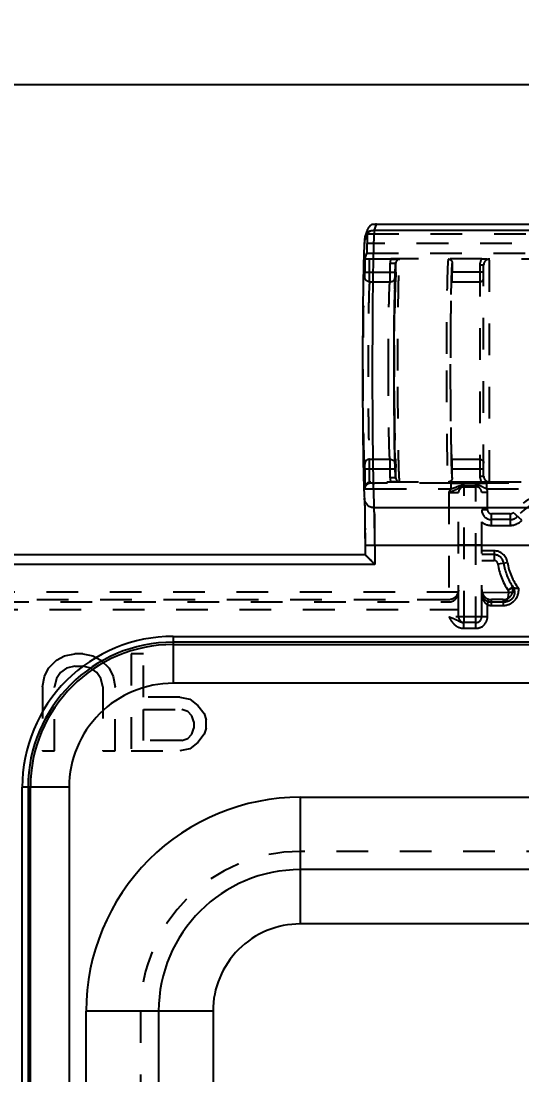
# Model space of a CAD drawing. Header units: millimetres. Extents: x 564 to 2602, y -1989 to 1042.
# Drawn here: x 785.9 to 811.7, y 102.4 to 156.8 of the extents above; entities that cross this region are included whole.
import ezdxf

# ---------------------------------------------------------------- set-up
doc = ezdxf.new("R2010")
doc.units = ezdxf.units.MM
doc.header["$LTSCALE"] = 16.335
doc.header["$PDMODE"] = 3
doc.header["$PDSIZE"] = 0.3125
doc.linetypes.add('HIDDEN', pattern=[0.2, 0.1, -0.1])
doc.layers.get('0').update_dxf_attribs({"linetype": 'CONTINUOUS'})
doc.layers.get('Defpoints').update_dxf_attribs({"linetype": 'CONTINUOUS'})
doc.layers.add('DEFAULT_2', color=8, linetype='HIDDEN')
doc.styles.get("Standard").update_dxf_attribs({"font": 'txt', "width": 0.8})
doc.dimstyles.get("Standard").update_dxf_attribs({"dimtxt": 0.15625, "dimasz": 0.1875, "dimexe": 0.125, "dimexo": 0.0625, "dimtad": 0, "dimtih": 1, "dimtoh": 1, "dimdsep": 46, "dimtxsty": 'Standard', "dimcen": 0.09, "dimadec": 0, "dimazin": 0, "dimtp": 0.01, "dimtm": 0.01, "dimtfac": 1, "dimtofl": 0, "dimtmove": 0, "dimatfit": 3, "dimfxl": 0, "dimtolj": 1, "dimarcsym": 0})

# ---------------------------------------------------------------- blocks, each defined once
blk = doc.blocks.new('*D2')
at = {"color": 6, "lineweight": -2}
for p, q in [((673.079, 117.248), (673.079, 153.494)), ((678.079, 153.494), (710.615, 153.494)), ((893.427, 153.494), (730.615, 153.494)), ((898.427, 117.248), (898.427, 153.494))]:
    blk.add_line(p, q, dxfattribs=at)
at = {"color": 6}
for points in [[(678.079, 154.327), (678.079, 152.661), (673.079, 153.494)], [(893.427, 154.327), (893.427, 152.661), (898.427, 153.494)]]:
    blk.add_solid(points, dxfattribs=at)
at = {"layer": 'Defpoints', "color": 0}
for p in [(673.079, 153.494), (673.079, 117.248), (898.427, 117.248)]:
    blk.add_point(p, dxfattribs=at)
at = {"color": 4, "insert": (720.615, 153.494), "char_height": 5, "attachment_point": 5}
blk.add_mtext('\\A1;225.35', dxfattribs=at)

msp = doc.modelspace()

# ---------------------------------------------------------------- linework, layer by layer
at = {"color": 7, "linetype": 'Continuous'}
for p, q in [((804.022, 146.296), (827.779, 146.293)), ((804.124, 145.988), (804.226, 146.293)), ((803.65, 145.647), (803.777, 146.029)), ((804.124, 145.988), (827.881, 145.988)), ((803.548, 133.906), (803.55, 133.788)), ((803.607, 132.118), (803.607, 132.118)), ((803.62, 131.766), (803.626, 131.526)), ((827.9, 131.669), (804.105, 131.669)), ((803.626, 131.526), (803.63, 131.232)), ((803.63, 131.232), (803.636, 130.7)), ((803.636, 130.7), (803.639, 130.085)), ((803.639, 130.085), (803.639, 129.248)), ((828.366, 129.717), (803.639, 129.717)), ((804.139, 129.717), (804.139, 128.748)), ((768.364, 129.248), (803.641, 129.248)), ((804.139, 128.748), (768.383, 128.748)), ((793.753, 125.033), (793.753, 122.614)), ((793.753, 125.033), (888.753, 125.033)), ((888.753, 124.733), (793.753, 124.733)), ((793.753, 124.611), (888.753, 124.611)), ((888.753, 122.614), (793.753, 122.614)), ((785.968, 12.248), (785.968, 117.248)), ((788.386, 117.248), (785.968, 117.248)), ((786.268, 117.248), (786.268, 12.248)), ((786.389, 12.248), (786.389, 117.248)), ((788.386, 117.248), (788.386, 12.248)), ((800.303, 116.736), (800.303, 110.198)), ((800.303, 116.736), (882.203, 116.736)), ((882.203, 113), (800.303, 113)), ((882.203, 110.198), (800.303, 110.198)), ((789.264, 23.798), (789.264, 105.698)), ((795.803, 105.698), (789.264, 105.698)), ((793, 105.698), (793, 23.798)), ((795.803, 105.698), (795.803, 23.798))]:
    msp.add_line(p, q, dxfattribs=at)
msp.add_lwpolyline([(803.607, 132.119), (803.607, 132.111), (803.61, 132.072), (803.612, 132.017), (803.615, 131.948), (803.618, 131.864), (803.62, 131.766)], dxfattribs=at)
for centre, radius, start, end in [((804.175, 145.828), 0.468, 83.7991, 89.9833), ((804.123, 145.489), 0.499, 113.1386, 161.5348), ((793.753, 117.248), 7.785, 89.9999, 180.0001), ((793.753, 117.248), 7.485, 90, 180), ((793.753, 117.248), 7.363, 90, 180), ((793.753, 117.248), 5.366, 89.9999, 180.0001), ((800.303, 105.698), 11.038, 89.9996, 180.0004), ((800.303, 105.698), 7.302, 90, 180), ((800.303, 105.698), 4.5, 89.9999, 180.0001)]:
    msp.add_arc(centre, radius, start, end, dxfattribs=at)
for points, knots in [([(803.777, 146.029), (803.791, 146.069), (803.825, 146.14), (803.887, 146.212), (803.939, 146.253), (803.973, 146.276), (804, 146.288), (804.016, 146.296), (804.022, 146.296)], [0, 0, 0, 0, 0.335527, 0.626535, 0.754405, 0.866548, 0.954382, 1, 1, 1, 1]), ([(804.124, 145.988), (804.118, 145.968), (804.112, 145.906), (804.101, 145.785), (804.092, 145.608), (804.082, 145.376), (804.073, 145.09), (804.06, 144.609), (804.047, 143.896), (804.033, 142.922), (804.023, 141.814), (804.016, 140.607), (804.011, 138.915), (804.014, 136.855), (804.029, 134.897), (804.048, 133.531), (804.063, 132.736), (804.081, 132.134), (804.095, 131.8), (804.105, 131.669)], [0, 0, 0, 0, 0.004467, 0.012937, 0.025358, 0.041643, 0.061651, 0.085225, 0.142312, 0.211064, 0.289273, 0.374437, 0.463815, 0.643693, 0.805982, 0.873909, 0.930003, 0.972498, 1, 1, 1, 1]), ([(803.65, 145.647), (803.631, 145.591), (803.614, 145.476), (803.599, 145.287), (803.588, 145.059), (803.571, 144.63), (803.554, 143.942), (803.544, 143.352), (803.539, 143.019)], [0, 0, 0, 0, 0.067159, 0.13092, 0.216788, 0.327286, 0.620328, 1, 1, 1, 1]), ([(803.539, 143.019), (803.517, 141.468), (803.506, 138.43), (803.522, 135.392), (803.548, 133.906)], [0, 0, 0, 0, 0.510675, 1, 1, 1, 1]), ([(803.55, 133.788), (803.557, 133.442), (803.571, 132.886), (803.59, 132.329), (803.607, 132.118)], [0, 0, 0, 0, 0.620515, 1, 1, 1, 1]), ([(804.105, 131.669), (804.046, 131.669), (803.924, 131.693), (803.708, 131.813), (803.618, 131.998), (803.607, 132.118)], [0, 0, 0, 0, 0.244782, 0.504019, 1, 1, 1, 1]), ([(804.139, 129.717), (804.139, 129.938), (804.138, 130.355), (804.132, 130.921), (804.121, 131.351), (804.113, 131.585), (804.105, 131.669)], [0, 0, 0, 0, 0.339785, 0.64106, 0.869152, 1, 1, 1, 1]), ([(804.139, 128.748), (804.083, 128.804), (804.001, 128.886), (803.893, 128.994), (803.818, 129.069), (803.752, 129.136), (803.702, 129.185), (803.672, 129.216), (803.652, 129.234), (803.648, 129.24), (803.638, 129.249), (803.639, 129.248)], [0, 0, 0, 0, 0.33472, 0.495686, 0.647091, 0.783799, 0.896746, 0.940248, 0.972962, 0.993378, 1, 1, 1, 1])]:
    msp.add_open_spline(points, degree=3, knots=knots, dxfattribs=at)
msp.add_open_spline([(803.927, 145.948), (803.989, 145.974), (804.057, 145.988), (804.124, 145.988)], degree=3, dxfattribs=at)
at = {"layer": 'DEFAULT_2', "color": 8, "linetype": 'HIDDEN'}
for p, q in [((803.753, 145.873), (803.624, 145.489)), ((803.753, 145.796), (803.753, 145.294)), ((803.753, 145.796), (828.278, 145.796)), ((803.624, 145.489), (803.65, 145.647)), ((803.65, 145.647), (803.65, 145.647)), ((827.535, 145.294), (803.753, 145.294)), ((803.626, 144.493), (803.726, 144.794)), ((803.726, 144.794), (826.535, 144.794)), ((803.626, 144.493), (803.626, 143.823)), ((803.876, 143.823), (803.876, 144.506)), ((803.876, 144.506), (804.974, 144.506)), ((804.925, 144.285), (804.925, 143.823)), ((804.925, 144.285), (805.225, 144.285)), ((805.431, 144.506), (804.974, 144.506)), ((805.232, 144.337), (805.225, 144.285)), ((805.225, 143.823), (805.225, 144.283)), ((809.662, 144.506), (805.431, 144.506)), ((808.131, 144.298), (808.131, 143.823)), ((809.553, 144.195), (809.553, 133.301)), ((809.553, 144.195), (809.753, 144.195)), ((809.753, 133.301), (809.753, 144.195)), ((810.053, 133), (810.053, 144.49)), ((826.398, 144.49), (810.053, 144.49)), ((803.626, 143.823), (805.225, 143.823)), ((805.203, 143.382), (805.215, 143.56)), ((805.215, 143.559), (805.218, 143.572)), ((805.218, 143.572), (805.222, 143.624)), ((809.753, 143.823), (808.131, 143.823)), ((803.872, 143.326), (804.922, 143.326)), ((805.192, 143.113), (805.203, 143.382)), ((808.123, 143.326), (809.553, 143.326)), ((805.146, 138.15), (805.148, 139.958)), ((805.204, 134.092), (805.193, 134.339)), ((803.872, 134.17), (804.922, 134.17)), ((805.214, 133.948), (805.204, 134.092)), ((805.215, 133.937), (805.214, 133.948)), ((805.215, 133.937), (805.218, 133.924)), ((805.218, 133.924), (805.222, 133.871)), ((805.22, 133.889), (805.222, 133.872)), ((808.123, 134.17), (809.553, 134.17)), ((803.626, 133.672), (803.626, 132.703)), ((803.626, 133.672), (805.225, 133.672)), ((803.876, 132.985), (803.876, 133.672)), ((804.925, 133.672), (804.925, 133.211)), ((805.225, 133.211), (804.925, 133.211)), ((805.225, 133.211), (805.225, 133.672)), ((805.225, 133.211), (805.232, 133.159)), ((808.131, 133.198), (808.131, 133.672)), ((808.131, 133.672), (809.753, 133.672)), ((809.553, 133.301), (809.753, 133.301)), ((803.643, 132.653), (803.626, 132.703)), ((803.93, 132.99), (803.943, 132.952)), ((809.661, 132.99), (803.93, 132.99)), ((804.139, 129.717), (804.143, 132.942)), ((808.071, 132.942), (804.143, 132.942)), ((808.071, 132.642), (808.071, 132.942)), ((808.727, 132.748), (808.727, 132.933)), ((809.353, 132.933), (808.727, 132.933)), ((808.727, 132.841), (809.353, 132.841)), ((808.727, 132.748), (809.353, 132.748)), ((808.753, 125.748), (808.753, 132.748)), ((809.353, 125.448), (809.353, 132.933)), ((809.92, 132.642), (809.92, 132.942)), ((817.585, 132.942), (809.92, 132.942)), ((810.053, 133.006), (826.398, 133.006)), ((803.607, 132.118), (803.605, 132.158)), ((803.639, 130.085), (803.643, 132.653)), ((804.143, 132.642), (808.071, 132.642)), ((807.953, 132.448), (807.953, 126.048)), ((807.953, 132.448), (808.453, 132.448)), ((808.453, 126.048), (808.453, 132.448)), ((809.653, 126.048), (809.653, 132.448)), ((809.92, 132.642), (817.585, 132.642)), ((809.953, 131.558), (809.953, 132.448)), ((809.953, 131.558), (809.653, 131.558)), ((810.153, 130.758), (810.153, 131.358)), ((811.123, 131.358), (810.153, 131.358)), ((811.123, 131.058), (810.153, 131.058)), ((811.123, 131.358), (811.123, 130.758)), ((811.724, 131.03), (811.273, 131.426)), ((810.153, 130.758), (811.123, 130.758)), ((803.639, 129.717), (803.639, 129.717)), ((808.453, 129.748), (809.653, 129.748)), ((810.288, 129.448), (809.653, 129.448)), ((810.288, 129.448), (810.288, 128.948)), ((810.288, 129.248), (809.653, 129.248)), ((809.653, 128.948), (810.288, 128.948)), ((810.486, 128.776), (810.981, 128.848)), ((808.453, 127.307), (767.845, 127.307)), ((809.653, 127.299), (811.044, 127.307)), ((811.26, 127.579), (811.011, 127.412)), ((811.044, 127.307), (811.344, 127.318)), ((807.953, 126.922), (768.288, 126.922)), ((768.345, 126.808), (807.953, 126.808)), ((809.953, 126.655), (810.028, 126.945)), ((810.153, 126.629), (810.153, 126.929)), ((810.762, 126.929), (810.153, 126.929)), ((810.153, 126.808), (810.84, 126.808)), ((810.762, 126.929), (810.762, 126.629)), ((810.762, 126.929), (810.84, 126.808)), ((767.77, 126.422), (808.453, 126.422)), ((809.953, 126.048), (809.953, 126.655)), ((810.153, 126.629), (810.763, 126.629)), ((809.953, 126.048), (807.953, 126.048)), ((808.727, 125.448), (808.727, 125.748)), ((809.353, 125.748), (808.727, 125.748)), ((808.727, 125.448), (809.353, 125.448)), ((787.735, 123.813), (788.151, 124.026)), ((788.151, 124.026), (788.672, 124.132)), ((789.089, 124.132), (788.672, 124.132)), ((789.089, 124.132), (789.61, 124.026)), ((789.61, 124.026), (790.026, 123.813)), ((791.589, 124.132), (791.589, 119.132)), ((792.214, 124.132), (791.589, 124.132)), ((792.214, 121.898), (792.214, 124.132)), ((787.318, 123.387), (787.735, 123.813)), ((788.672, 123.494), (788.255, 123.387)), ((788.672, 123.494), (789.089, 123.494)), ((789.505, 123.387), (789.089, 123.494)), ((790.026, 123.813), (790.443, 123.387)), ((787.005, 122.43), (787.11, 122.962)), ((787.11, 122.962), (787.318, 123.387)), ((787.943, 123.175), (787.735, 122.855)), ((788.255, 123.387), (787.943, 123.175)), ((789.818, 123.175), (789.505, 123.387)), ((790.026, 122.855), (789.818, 123.175)), ((790.443, 123.387), (790.651, 122.962)), ((790.651, 122.962), (790.755, 122.43)), ((787.005, 122.43), (787.005, 119.132)), ((787.735, 122.855), (787.63, 122.43)), ((787.63, 119.132), (787.63, 122.43)), ((790.13, 122.43), (790.026, 122.855)), ((790.13, 122.43), (790.13, 119.132)), ((790.755, 119.132), (790.755, 122.43)), ((794.089, 121.898), (792.214, 121.898)), ((794.089, 121.898), (794.61, 121.792)), ((794.61, 121.792), (795.026, 121.472)), ((792.214, 119.664), (792.214, 121.26)), ((792.214, 121.26), (794.193, 121.26)), ((794.505, 121.153), (794.193, 121.26)), ((795.026, 121.472), (795.339, 121.047)), ((794.714, 120.941), (794.505, 121.153)), ((794.818, 120.621), (794.714, 120.941)), ((795.339, 121.047), (795.443, 120.728)), ((795.443, 120.302), (795.443, 120.728)), ((794.714, 119.983), (794.818, 120.302)), ((794.818, 120.621), (794.818, 120.302)), ((795.443, 120.302), (795.339, 119.983)), ((794.193, 119.664), (792.214, 119.664)), ((794.193, 119.664), (794.505, 119.77)), ((794.505, 119.77), (794.714, 119.983)), ((795.339, 119.983), (795.026, 119.558)), ((787.005, 119.132), (787.63, 119.132)), ((790.13, 119.132), (790.755, 119.132)), ((791.589, 119.132), (794.089, 119.132)), ((794.61, 119.238), (794.089, 119.132)), ((795.026, 119.558), (794.61, 119.238)), ((882.203, 113.934), (800.303, 113.934)), ((792.066, 105.698), (792.066, 46.407))]:
    msp.add_line(p, q, dxfattribs=at)
for points in [[(805.148, 139.958), (805.161, 141.569), (805.17, 142.213), (805.181, 142.726), (805.192, 143.113)], [(805.163, 135.764), (805.149, 137.276), (805.146, 138.15)], [(805.193, 134.339), (805.182, 134.696), (805.172, 135.17), (805.163, 135.764)]]:
    msp.add_lwpolyline(points, dxfattribs=at)
for centre, radius, start, end in [((810.052, 144.19), 0.3, 89.943, 179.9784), ((817.164, 142.778), 11.976, 177.2495, 177.3997), ((816.983, 134.709), 11.795, 182.5995, 182.7832), ((795.297, 133.676), 9.928, 359.9794, 0.5507), ((793.96, 133.673), 11.265, 359.9992, 0.3965), ((819.901, 134.237), 14.719, 182.3289, 182.7849), ((810.052, 133.305), 0.3, 180.0216, 270.057), ((803.93, 132.69), 0.3, 90.0104, 100.391), ((808.753, 132.448), 0.3, 90, 180), ((809.353, 132.448), 0.3, 359.9999, 90.0002), ((809.353, 132.448), 0.6, 359.9997, 18.9178), ((813.753, 129.248), 3.3, 41.2999, 138.7001), ((813.753, 129.248), 3, 41.2999, 138.7001), ((810.153, 131.558), 0.5, 180, 270), ((810.153, 131.558), 0.2, 179.9971, 270.0024), ((811.123, 131.558), 0.2, 269.9951, 318.7001), ((811.123, 131.558), 0.5, 270, 318.7001), ((811.123, 131.558), 0.8, 269.9996, 318.7001), ((810.153, 131.558), 0.8, 231.3178, 270), ((810.288, 128.748), 0.7, 8.2116, 90.0008), ((810.288, 128.748), 0.2, 8.2095, 90.0023), ((810.288, 128.748), 0.5, 8.2132, 90), ((813.753, 129.248), 3.3, 188.2134, 213.8933), ((813.753, 129.248), 3, 188.2132, 213.8055), ((813.753, 129.248), 2.8, 188.2136, 218.3932), ((807.953, 127.308), 0.5, 269.9813, 359.9813), ((807.953, 127.422), 0.5, 315.0082, 359.9999), ((810.762, 127.429), 0.8, 270.0134, 5.7353), ((810.153, 127.43), 0.501, 255.5327, 269.9709), ((810.153, 127.432), 0.803, 255.5427, 269.9711), ((808.753, 126.048), 0.3, 180, 270), ((809.353, 126.048), 0.6, 269.999, 0.001), ((809.353, 126.048), 0.3, 270, 0), ((800.303, 105.698), 8.236, 90, 180)]:
    msp.add_arc(centre, radius, start, end, dxfattribs=at)
for centre, start_param, end_param in [((803.744, 145.796), -1.570796, -1.415869), ((803.744, 145.294), -3.141593, -1.570796)]:
    msp.add_ellipse(centre, major_axis=(0, 0.5), ratio=0.017455, start_param=start_param, end_param=end_param, dxfattribs=at)
for points, knots in [([(803.753, 145.873), (803.752, 145.887), (803.754, 145.94), (803.765, 145.992), (803.777, 146.029)], [0, 0, 0, 0, 0.2589, 1, 1, 1, 1]), ([(803.624, 145.489), (803.618, 145.47), (803.612, 145.412), (803.601, 145.3), (803.592, 145.135), (803.582, 144.919), (803.573, 144.653), (803.561, 144.206), (803.549, 143.656), (803.542, 143.21), (803.539, 143.019)], [0, 0, 0, 0, 0.024117, 0.069787, 0.136749, 0.224563, 0.332457, 0.459593, 0.767485, 1, 1, 1, 1]), ([(803.626, 144.493), (803.627, 144.495), (803.636, 144.496), (803.649, 144.499), (803.672, 144.5), (803.717, 144.503), (803.786, 144.505), (803.844, 144.506), (803.876, 144.506)], [0, 0, 0, 0, 0.024359, 0.083695, 0.176865, 0.30093, 0.622795, 1, 1, 1, 1]), ([(804.974, 144.497), (805.019, 144.497), (805.17, 144.497), (805.32, 144.494), (805.426, 144.487)], [0, 0, 0, 0, 0.298448, 1, 1, 1, 1]), ([(805.232, 133.159), (805.225, 133.188), (805.216, 133.257), (805.207, 133.378), (805.198, 133.536), (805.186, 133.835), (805.173, 134.311), (805.16, 134.995), (805.149, 135.81), (805.141, 136.73), (805.136, 137.72), (805.135, 138.748), (805.136, 139.775), (805.141, 140.766), (805.149, 141.685), (805.16, 142.501), (805.173, 143.184), (805.186, 143.661), (805.198, 143.959), (805.207, 144.118), (805.216, 144.239), (805.225, 144.307), (805.232, 144.337)], [0, 0, 0, 0, 0.008082, 0.018418, 0.032571, 0.050746, 0.098546, 0.1604, 0.234195, 0.317371, 0.407021, 0.499999, 0.592976, 0.682627, 0.765804, 0.8396, 0.901454, 0.949254, 0.967429, 0.981581, 0.991918, 1, 1, 1, 1]), ([(805.2, 143.977), (805.203, 144.045), (805.21, 144.147), (805.217, 144.249), (805.225, 144.283)], [0, 0, 0, 0, 0.662483, 1, 1, 1, 1]), ([(805.426, 144.487), (805.383, 144.487), (805.294, 144.457), (805.244, 144.378), (805.232, 144.337)], [0, 0, 0, 0, 0.499721, 1, 1, 1, 1]), ([(805.332, 138.748), (805.332, 139.107), (805.333, 139.813), (805.338, 140.84), (805.346, 141.794), (805.357, 142.639), (805.369, 143.262), (805.38, 143.684), (805.388, 143.937), (805.397, 144.143), (805.405, 144.302), (805.415, 144.411), (805.42, 144.468), (805.426, 144.487)], [0, 0, 0, 0, 0.187709, 0.368898, 0.536896, 0.685909, 0.810598, 0.862409, 0.906556, 0.942675, 0.970424, 0.989576, 1, 1, 1, 1]), ([(807.931, 144.498), (807.928, 144.497), (807.925, 144.484), (807.92, 144.463), (807.916, 144.426), (807.911, 144.377), (807.906, 144.314), (807.9, 144.204), (807.892, 144.034), (807.883, 143.792), (807.875, 143.502), (807.867, 143.167), (807.86, 142.789), (807.854, 142.373), (807.846, 141.753), (807.838, 140.913), (807.833, 139.851), (807.831, 139.12), (807.831, 138.748)], [0, 0, 0, 0, 0.001699, 0.005652, 0.011942, 0.020573, 0.031536, 0.044817, 0.078189, 0.120345, 0.170915, 0.22941, 0.29526, 0.367866, 0.4465, 0.618801, 0.80577, 1, 1, 1, 1]), ([(807.929, 144.502), (807.981, 144.502), (808.086, 144.455), (808.131, 144.349), (808.131, 144.298)], [0, 0, 0, 0, 0.501564, 1, 1, 1, 1]), ([(808.131, 144.298), (808.128, 144.297), (808.125, 144.285), (808.121, 144.266), (808.117, 144.232), (808.112, 144.187), (808.108, 144.129), (808.101, 144.027), (808.094, 143.87), (808.086, 143.647), (808.078, 143.379), (808.071, 143.068), (808.064, 142.718), (808.057, 142.332), (808.05, 141.755), (808.042, 140.971), (808.037, 139.978), (808.034, 138.939), (808.035, 137.894), (808.04, 136.88), (808.047, 135.933), (808.058, 135.09), (808.071, 134.38), (808.084, 133.884), (808.096, 133.573), (808.104, 133.41), (808.113, 133.295), (808.119, 133.235), (808.124, 133.213)], [0, 0, 0, 0, 0.000812, 0.0027, 0.005708, 0.009836, 0.015081, 0.021436, 0.037422, 0.057632, 0.081888, 0.109982, 0.141641, 0.176582, 0.214493, 0.297785, 0.388488, 0.483285, 0.57872, 0.671314, 0.757681, 0.834678, 0.899497, 0.949761, 0.968856, 0.983667, 0.994077, 1, 1, 1, 1]), ([(809.662, 144.506), (809.698, 144.506), (809.829, 144.505), (809.959, 144.5), (810.053, 144.496)], [0, 0, 0, 0, 0.27958, 1, 1, 1, 1]), ([(810.053, 144.496), (809.976, 144.496), (809.816, 144.431), (809.753, 144.271), (809.753, 144.195)], [0, 0, 0, 0, 0.500014, 1, 1, 1, 1]), ([(803.622, 133.921), (803.613, 133.977), (803.604, 134.143), (803.589, 134.465), (803.578, 134.932), (803.566, 135.528), (803.558, 136.233), (803.548, 137.318), (803.544, 138.748), (803.548, 140.178), (803.558, 141.263), (803.566, 141.968), (803.578, 142.564), (803.589, 143.031), (803.604, 143.353), (803.613, 143.518), (803.622, 143.574)], [0, 0, 0, 0, 0.017598, 0.051291, 0.100258, 0.162699, 0.23652, 0.319244, 0.500009, 0.680771, 0.763494, 0.837313, 0.899751, 0.948714, 0.982403, 1, 1, 1, 1]), ([(803.622, 143.574), (803.624, 143.583), (803.624, 143.61), (803.627, 143.693), (803.626, 143.767), (803.626, 143.823)], [0, 0, 0, 0, 0.102568, 0.324892, 1, 1, 1, 1]), ([(803.872, 143.326), (803.808, 143.326), (803.676, 143.379), (803.622, 143.511), (803.622, 143.574)], [0, 0, 0, 0, 0.500811, 1, 1, 1, 1]), ([(803.872, 143.326), (803.874, 143.343), (803.874, 143.397), (803.876, 143.562), (803.876, 143.711), (803.876, 143.823)], [0, 0, 0, 0, 0.102593, 0.325167, 1, 1, 1, 1]), ([(804.925, 143.823), (804.925, 143.711), (804.926, 143.562), (804.923, 143.397), (804.923, 143.343), (804.922, 143.326)], [0, 0, 0, 0, 0.674842, 0.897414, 1, 1, 1, 1]), ([(804.922, 143.326), (804.99, 143.326), (805.127, 143.373), (805.201, 143.497), (805.215, 143.559)], [0, 0, 0, 0, 0.514478, 1, 1, 1, 1]), ([(805.176, 143.28), (805.178, 143.349), (805.184, 143.582), (805.192, 143.814), (805.2, 143.977)], [0, 0, 0, 0, 0.298934, 1, 1, 1, 1]), ([(805.219, 143.605), (805.217, 143.591), (805.209, 143.507), (805.205, 143.423), (805.201, 143.353)], [0, 0, 0, 0, 0.167427, 1, 1, 1, 1]), ([(805.222, 143.605), (805.222, 143.602), (805.221, 143.591), (805.219, 143.58), (805.218, 143.572)], [0, 0, 0, 0, 0.217253, 1, 1, 1, 1]), ([(805.225, 143.823), (805.225, 143.779), (805.225, 143.707), (805.224, 143.634), (805.222, 143.605)], [0, 0, 0, 0, 0.602076, 1, 1, 1, 1]), ([(805.225, 143.823), (805.225, 143.778), (805.226, 143.719), (805.223, 143.652), (805.223, 143.631), (805.222, 143.624)], [0, 0, 0, 0, 0.674776, 0.897139, 1, 1, 1, 1]), ([(808.123, 143.325), (808.126, 143.342), (808.126, 143.396), (808.13, 143.502), (808.131, 143.651), (808.131, 143.763), (808.131, 143.823)], [0, 0, 0, 0, 0.102618, 0.324993, 0.638605, 1, 1, 1, 1]), ([(803.872, 143.326), (803.868, 143.305), (803.863, 143.252), (803.852, 143.096), (803.84, 142.81), (803.827, 142.367), (803.817, 141.802), (803.808, 141.134), (803.798, 140.104), (803.794, 138.748), (803.798, 137.392), (803.808, 136.362), (803.817, 135.694), (803.827, 135.128), (803.84, 134.686), (803.852, 134.4), (803.863, 134.244), (803.868, 134.19), (803.872, 134.17)], [0, 0, 0, 0, 0.006716, 0.017576, 0.051339, 0.100288, 0.162697, 0.236531, 0.319238, 0.5, 0.68076, 0.76347, 0.837305, 0.899715, 0.948666, 0.98243, 0.993289, 1, 1, 1, 1]), ([(804.845, 138.748), (804.845, 139.3), (804.847, 140.104), (804.857, 141.134), (804.866, 141.802), (804.877, 142.367), (804.89, 142.81), (804.901, 143.096), (804.913, 143.252), (804.918, 143.306), (804.922, 143.326)], [0, 0, 0, 0, 0.361518, 0.526949, 0.674596, 0.799452, 0.897314, 0.964919, 0.986601, 1, 1, 1, 1]), ([(805.176, 134.222), (805.16, 134.883), (805.141, 136.393), (805.132, 138.753), (805.141, 141.112), (805.16, 142.621), (805.176, 143.28)], [0, 0, 0, 0, 0.218761, 0.500258, 0.781619, 1, 1, 1, 1]), ([(805.2, 143.321), (805.189, 143.079), (805.174, 142.48), (805.15, 140.955), (805.141, 138.748), (805.15, 136.541), (805.174, 135.016), (805.189, 134.416), (805.2, 134.174)], [0, 0, 0, 0, 0.079475, 0.196729, 0.500002, 0.803275, 0.920528, 1, 1, 1, 1]), ([(808.123, 134.17), (808.12, 134.19), (808.114, 134.244), (808.104, 134.4), (808.093, 134.686), (808.081, 135.129), (808.071, 135.694), (808.062, 136.362), (808.053, 137.392), (808.049, 138.748), (808.053, 140.104), (808.062, 141.133), (808.071, 141.802), (808.081, 142.367), (808.093, 142.81), (808.104, 143.096), (808.114, 143.252), (808.12, 143.305), (808.123, 143.325)], [0, 0, 0, 0, 0.006686, 0.017533, 0.051328, 0.100266, 0.162707, 0.236526, 0.31925, 0.5, 0.68075, 0.763474, 0.837293, 0.899734, 0.948672, 0.982467, 0.993314, 1, 1, 1, 1]), ([(809.553, 143.326), (809.604, 143.326), (809.71, 143.368), (809.753, 143.474), (809.753, 143.525)], [0, 0, 0, 0, 0.500854, 1, 1, 1, 1]), ([(804.922, 134.17), (804.918, 134.19), (804.913, 134.243), (804.901, 134.4), (804.89, 134.685), (804.877, 135.128), (804.866, 135.693), (804.857, 136.362), (804.847, 137.392), (804.845, 138.196), (804.845, 138.748)], [0, 0, 0, 0, 0.013383, 0.035071, 0.102669, 0.200542, 0.325389, 0.473041, 0.638478, 1, 1, 1, 1]), ([(805.426, 133.009), (805.42, 133.028), (805.415, 133.085), (805.405, 133.194), (805.397, 133.353), (805.388, 133.559), (805.38, 133.812), (805.369, 134.234), (805.357, 134.857), (805.346, 135.702), (805.338, 136.655), (805.333, 137.683), (805.332, 138.389), (805.332, 138.748)], [0, 0, 0, 0, 0.010424, 0.029576, 0.057325, 0.093444, 0.137591, 0.189402, 0.314091, 0.463104, 0.631102, 0.812291, 1, 1, 1, 1]), ([(807.831, 138.748), (807.831, 138.375), (807.833, 137.644), (807.838, 136.583), (807.846, 135.743), (807.854, 135.123), (807.86, 134.706), (807.867, 134.329), (807.875, 133.993), (807.883, 133.703), (807.892, 133.462), (807.9, 133.291), (807.906, 133.181), (807.911, 133.118), (807.916, 133.069), (807.92, 133.032), (807.925, 133.012), (807.928, 132.999), (807.931, 132.998)], [0, 0, 0, 0, 0.19423, 0.381199, 0.553501, 0.632135, 0.704741, 0.770591, 0.829086, 0.879656, 0.921812, 0.955184, 0.968464, 0.979427, 0.988058, 0.994349, 0.998301, 1, 1, 1, 1]), ([(803.548, 133.906), (803.549, 133.883), (803.554, 133.611), (803.564, 133.151), (803.581, 132.59), (803.595, 132.279), (803.605, 132.158)], [0, 0, 0, 0, 0.038948, 0.46649, 0.790382, 1, 1, 1, 1]), ([(803.872, 134.17), (803.808, 134.17), (803.676, 134.117), (803.622, 133.985), (803.622, 133.921)], [0, 0, 0, 0, 0.500818, 1, 1, 1, 1]), ([(803.626, 133.672), (803.626, 133.728), (803.627, 133.803), (803.624, 133.886), (803.624, 133.913), (803.622, 133.921)], [0, 0, 0, 0, 0.67522, 0.897476, 1, 1, 1, 1]), ([(803.876, 133.672), (803.876, 133.784), (803.876, 133.933), (803.874, 134.099), (803.874, 134.153), (803.872, 134.17)], [0, 0, 0, 0, 0.67484, 0.897412, 1, 1, 1, 1]), ([(804.922, 134.17), (804.923, 134.153), (804.923, 134.099), (804.926, 133.933), (804.925, 133.784), (804.925, 133.672)], [0, 0, 0, 0, 0.102577, 0.325139, 1, 1, 1, 1]), ([(804.922, 134.17), (804.99, 134.17), (805.127, 134.123), (805.201, 134), (805.215, 133.937)], [0, 0, 0, 0, 0.51468, 1, 1, 1, 1]), ([(805.194, 133.639), (805.192, 133.681), (805.185, 133.875), (805.18, 134.069), (805.176, 134.222)], [0, 0, 0, 0, 0.213536, 1, 1, 1, 1]), ([(805.202, 134.136), (805.203, 134.109), (805.208, 134.026), (805.212, 133.944), (805.22, 133.889)], [0, 0, 0, 0, 0.332655, 1, 1, 1, 1]), ([(805.218, 133.924), (805.222, 133.898), (805.224, 133.84), (805.225, 133.782), (805.225, 133.751)], [0, 0, 0, 0, 0.446953, 1, 1, 1, 1]), ([(805.222, 133.872), (805.224, 133.861), (805.223, 133.828), (805.225, 133.794), (805.225, 133.771)], [0, 0, 0, 0, 0.312286, 1, 1, 1, 1]), ([(808.131, 133.672), (808.131, 133.732), (808.131, 133.844), (808.13, 133.994), (808.126, 134.099), (808.126, 134.154), (808.123, 134.17)], [0, 0, 0, 0, 0.361393, 0.675004, 0.897381, 1, 1, 1, 1]), ([(809.553, 134.17), (809.604, 134.17), (809.71, 134.128), (809.753, 134.022), (809.753, 133.971)], [0, 0, 0, 0, 0.500855, 1, 1, 1, 1]), ([(805.225, 133.211), (805.217, 133.245), (805.21, 133.35), (805.203, 133.453), (805.199, 133.522)], [0, 0, 0, 0, 0.337416, 1, 1, 1, 1]), ([(808.124, 133.213), (808.125, 133.21), (808.127, 133.205), (808.129, 133.198), (808.131, 133.198)], [0, 0, 0, 0, 0.678009, 1, 1, 1, 1]), ([(809.753, 133.301), (809.753, 133.224), (809.816, 133.064), (809.976, 133), (810.053, 133)], [0, 0, 0, 0, 0.500603, 1, 1, 1, 1]), ([(803.876, 132.985), (803.804, 132.972), (803.676, 132.898), (803.627, 132.763), (803.626, 132.703)], [0, 0, 0, 0, 0.549991, 1, 1, 1, 1]), ([(803.643, 132.653), (803.643, 132.695), (803.665, 132.78), (803.755, 132.91), (803.873, 132.952), (803.943, 132.952)], [0, 0, 0, 0, 0.275955, 0.548158, 1, 1, 1, 1]), ([(803.943, 132.952), (803.943, 132.951), (803.95, 132.95), (803.961, 132.948), (803.98, 132.946), (804.015, 132.944), (804.071, 132.942), (804.117, 132.942), (804.143, 132.942)], [0, 0, 0, 0, 0.024333, 0.083562, 0.176601, 0.300505, 0.622639, 1, 1, 1, 1]), ([(805.426, 133.009), (805.395, 133.007), (805.245, 132.998), (805.094, 132.998), (804.974, 132.998)], [0, 0, 0, 0, 0.202878, 1, 1, 1, 1]), ([(808.131, 133.198), (808.131, 133.147), (808.088, 133.041), (807.982, 132.996), (807.931, 132.996)], [0, 0, 0, 0, 0.498762, 1, 1, 1, 1]), ([(808.727, 132.748), (808.675, 132.748), (808.564, 132.723), (808.403, 132.633), (808.2, 132.532), (808.041, 132.479), (807.953, 132.448)], [0, 0, 0, 0, 0.186724, 0.397961, 0.663819, 1, 1, 1, 1]), ([(808.071, 132.942), (808.192, 132.942), (808.411, 132.94), (808.63, 132.933), (808.727, 132.933)], [0, 0, 0, 0, 0.554323, 1, 1, 1, 1]), ([(808.071, 132.642), (808.125, 132.661), (808.233, 132.7), (808.392, 132.766), (808.555, 132.823), (808.67, 132.837), (808.727, 132.841)], [0, 0, 0, 0, 0.250867, 0.499679, 0.748094, 1, 1, 1, 1]), ([(809.353, 132.933), (809.433, 132.933), (809.622, 132.94), (809.811, 132.942), (809.92, 132.942)], [0, 0, 0, 0, 0.424367, 1, 1, 1, 1]), ([(809.92, 132.642), (809.871, 132.655), (809.777, 132.691), (809.645, 132.765), (809.506, 132.825), (809.404, 132.841), (809.353, 132.841)], [0, 0, 0, 0, 0.250548, 0.497258, 0.747355, 1, 1, 1, 1]), ([(810.053, 133), (810.024, 132.999), (809.893, 132.993), (809.762, 132.99), (809.661, 132.99)], [0, 0, 0, 0, 0.222802, 1, 1, 1, 1]), ([(803.605, 132.158), (803.613, 132.052), (803.621, 131.76), (803.632, 131.223), (803.638, 130.515), (803.639, 129.993), (803.639, 129.717)], [0, 0, 0, 0, 0.130245, 0.358922, 0.660195, 1, 1, 1, 1]), ([(803.643, 132.653), (803.644, 132.652), (803.648, 132.652), (803.655, 132.65), (803.668, 132.65), (803.693, 132.648), (803.735, 132.647), (803.797, 132.645), (803.871, 132.644), (803.988, 132.643), (804.08, 132.642), (804.143, 132.642)], [0, 0, 0, 0, 0.006736, 0.02263, 0.047627, 0.081564, 0.175073, 0.299403, 0.450061, 0.621519, 1, 1, 1, 1]), ([(809.953, 132.448), (809.914, 132.448), (809.859, 132.448), (809.788, 132.448), (809.743, 132.448), (809.706, 132.448), (809.681, 132.448), (809.667, 132.448), (809.659, 132.447), (809.656, 132.448), (809.653, 132.447), (809.653, 132.448)], [0, 0, 0, 0, 0.382182, 0.555674, 0.707192, 0.831504, 0.923702, 0.956687, 0.980573, 0.995097, 1, 1, 1, 1]), ([(804.143, 128.748), (804.087, 128.803), (804.005, 128.885), (803.898, 128.993), (803.823, 129.067), (803.757, 129.134), (803.708, 129.183), (803.676, 129.215), (803.659, 129.231), (803.648, 129.241), (803.644, 129.247), (803.642, 129.248)], [0, 0, 0, 0, 0.33238, 0.492323, 0.642922, 0.779155, 0.89233, 0.936449, 0.970168, 0.991885, 1, 1, 1, 1]), ([(809.653, 127.299), (809.651, 127.222), (809.684, 127.075), (809.814, 126.911), (809.978, 126.822), (810.096, 126.806), (810.153, 126.808)], [0, 0, 0, 0, 0.296391, 0.553449, 0.78239, 1, 1, 1, 1]), ([(809.953, 126.655), (809.892, 126.686), (809.793, 126.8), (809.681, 127.071), (809.653, 127.3), (809.653, 127.451)], [0, 0, 0, 0, 0.233401, 0.485689, 1, 1, 1, 1]), ([(809.653, 127.451), (809.653, 127.355), (809.695, 127.198), (809.841, 127.025), (809.959, 126.963), (810.028, 126.945)], [0, 0, 0, 0, 0.428197, 0.682184, 1, 1, 1, 1]), ([(811.344, 127.318), (811.346, 127.249), (811.322, 127.109), (811.204, 126.938), (811.034, 126.83), (810.904, 126.807), (810.84, 126.808)], [0, 0, 0, 0, 0.261467, 0.514943, 0.759695, 1, 1, 1, 1]), ([(810.84, 126.808), (810.853, 126.807), (810.882, 126.811), (810.921, 126.839), (810.956, 126.883), (811.001, 126.971), (811.037, 127.115), (811.045, 127.24), (811.044, 127.307)], [0, 0, 0, 0, 0.069096, 0.146242, 0.241421, 0.357822, 0.651525, 1, 1, 1, 1]), ([(811.007, 126.995), (811.082, 127.038), (811.214, 127.161), (811.259, 127.337), (811.26, 127.422)], [0, 0, 0, 0, 0.500307, 1, 1, 1, 1]), ([(811.558, 127.509), (811.526, 127.507), (811.464, 127.505), (811.378, 127.508), (811.302, 127.53), (811.268, 127.567), (811.255, 127.586)], [0, 0, 0, 0, 0.297518, 0.564495, 0.78575, 1, 1, 1, 1]), ([(807.953, 126.048), (808.041, 126.017), (808.2, 125.963), (808.403, 125.863), (808.564, 125.773), (808.675, 125.748), (808.727, 125.748)], [0, 0, 0, 0, 0.336211, 0.602012, 0.81324, 1, 1, 1, 1]), ([(807.953, 126.048), (807.993, 125.972), (808.082, 125.825), (808.249, 125.626), (808.468, 125.482), (808.642, 125.451), (808.727, 125.448)], [0, 0, 0, 0, 0.250172, 0.500473, 0.750232, 1, 1, 1, 1])]:
    msp.add_open_spline(points, degree=3, knots=knots, dxfattribs=at)
for points in [[(804.974, 144.501), (804.943, 144.434), (804.926, 144.359), (804.925, 144.285)], [(809.661, 144.506), (809.593, 144.42), (809.553, 144.305), (809.553, 144.195)], [(805.222, 143.624), (805.221, 143.618), (805.22, 143.611), (805.219, 143.605)], [(804.925, 133.211), (804.926, 133.137), (804.942, 133.061), (804.974, 132.994)], [(809.553, 133.301), (809.553, 133.191), (809.593, 133.076), (809.661, 132.99)], [(805.232, 133.159), (805.246, 133.11), (805.28, 133.064), (805.323, 133.038)], [(805.323, 133.038), (805.354, 133.02), (805.39, 133.009), (805.426, 133.009)], [(807.953, 132.448), (807.99, 132.514), (808.029, 132.579), (808.071, 132.642)], [(808.453, 127.422), (808.453, 127.357), (808.439, 127.29), (808.415, 127.23)], [(811.044, 127.307), (811.043, 127.342), (811.033, 127.379), (811.013, 127.408)], [(811.237, 127.582), (811.226, 127.619), (811.21, 127.656), (811.189, 127.689)], [(811.26, 127.422), (811.261, 127.476), (811.253, 127.531), (811.237, 127.582)], [(811.26, 127.578), (811.31, 127.503), (811.34, 127.409), (811.344, 127.318)], [(808.144, 126.96), (808.084, 126.935), (808.018, 126.922), (807.953, 126.922)], [(808.306, 127.068), (808.26, 127.022), (808.204, 126.985), (808.144, 126.96)], [(810.763, 126.929), (810.847, 126.929), (810.934, 126.954), (811.007, 126.995)]]:
    msp.add_open_spline(points, degree=3, dxfattribs=at)

# ---------------------------------------------------------------- dimensions: what is measured, and where the dimension line sits
dim = msp.add_linear_dim(base=(673.079, 153.494), p1=(898.427, 117.248), p2=(673.079, 117.248), dimstyle='Standard', override={"dimtxt": 5, "dimasz": 5, "dimexe": 0, "dimexo": 0, "dimgap": 0, "dimtih": 0, "dimtoh": 0, "dimzin": 0, "dimcen": 0, "dimclrd": 6, "dimclre": 6, "dimclrt": 4, "dimadec": 2, "dimtp": 0, "dimtm": 0, "dimtzin": 0})
dim.commit()
dim.dimension.update_dxf_attribs({"geometry": '*D2', "text_midpoint": (720.615, 153.494), "dimtype": 160})

doc.saveas('drawing.dxf')
